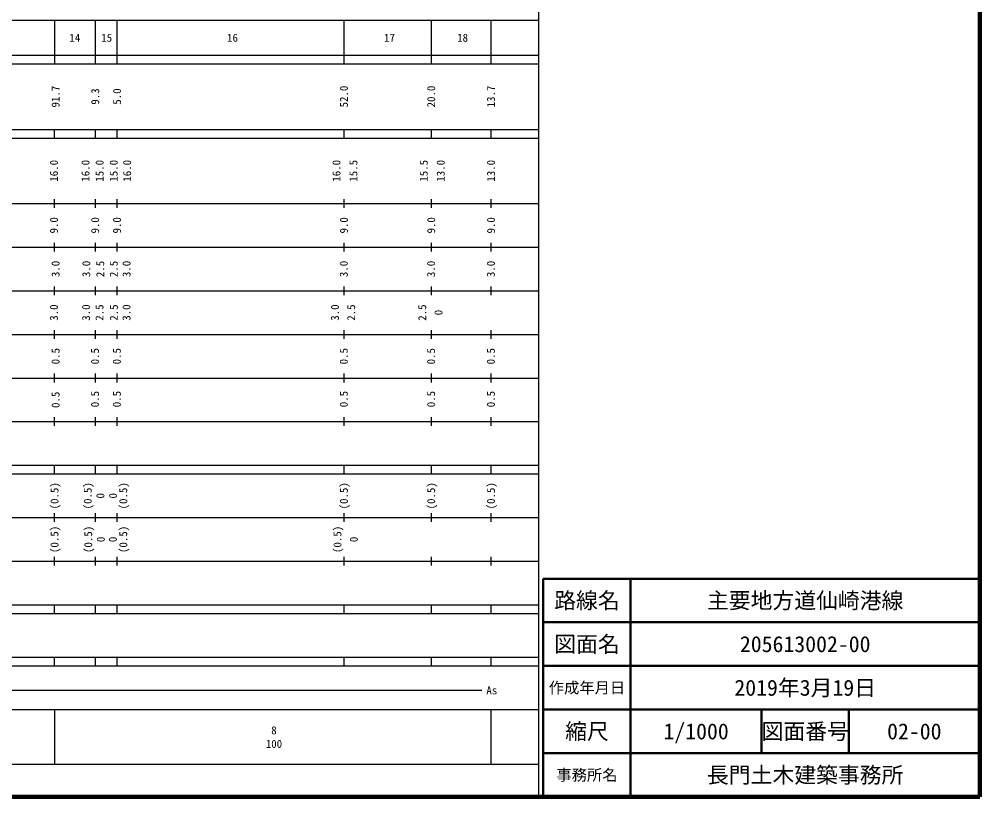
# Model space of a CAD drawing. Units: millimetres on the paper, enlarged 1000 times. Extents: x 40000 to 680000, y 20000 to 380000.
# Drawn here: x 459922 to 680000, y 20000 to 198249 of the extents above; entities that cross this region are included whole.
import ezdxf
from ezdxf.enums import TextEntityAlignment as Align

# ---------------------------------------------------------------- set-up
doc = ezdxf.new("R2010")
doc.units = ezdxf.units.MM
doc.header["$LTSCALE"] = 1000
for name, color, linetype, lineweight in [('M-TTL', 2, 'Continuous', 140), ('M-TTL-BAND', 7, 'Continuous', 25), ('M-TTL-FRAM', 2, 'Continuous', 50), ('M-TTL-LINE', 7, 'Continuous', 50), ('M-TTL-TXT', 7, 'Continuous', 13)]:
    doc.layers.add(name, color=color, linetype=linetype, lineweight=lineweight)
doc.styles.add('ＭＳ ゴシック', font='')
doc.styles.get('ＭＳ ゴシック').set_extended_font_data('MS Gothic')

msp = doc.modelspace()

# ---------------------------------------------------------------- linework, layer by layer
at = {"layer": 'M-TTL'}
for p, q in [((680000, 20000), (680000, 380000)), ((40000, 20000), (680000, 20000))]:
    msp.add_line(p, q, dxfattribs=at)
at = {"layer": 'M-TTL-BAND'}
for p, q in [((579000, 20000), (579000, 370000)), ((68000, 198000), (579000, 198000)), ((468000, 198000), (468000, 188000)), ((477300, 198000), (477300, 188000)), ((482300, 198000), (482300, 188000)), ((534300, 198000), (534300, 188000)), ((554300, 198000), (554300, 188000)), ((568000, 198000), (568000, 188000)), ((40000, 190000), (579000, 190000)), ((40000, 188000), (579000, 188000)), ((40000, 173000), (579000, 173000)), ((468000, 171000), (468000, 173000)), ((477300, 173000), (477300, 171000)), ((482300, 173000), (482300, 171000)), ((534300, 173000), (534300, 171000)), ((554300, 173000), (554300, 171000)), ((568000, 173000), (568000, 171000)), ((40000, 171000), (579000, 171000)), ((468000, 155000), (468000, 157000)), ((477300, 157000), (477300, 155000)), ((482300, 157000), (482300, 155000)), ((534300, 157000), (534300, 155000)), ((554300, 157000), (554300, 155000)), ((568000, 157000), (568000, 155000)), ((40000, 156000), (579000, 156000)), ((46000, 146000), (579000, 146000)), ((468000, 145000), (468000, 147000)), ((477300, 147000), (477300, 145000)), ((482300, 147000), (482300, 145000)), ((534300, 147000), (534300, 145000)), ((554300, 147000), (554300, 145000)), ((568000, 147000), (568000, 145000)), ((468000, 135000), (468000, 137000)), ((477300, 137000), (477300, 135000)), ((482300, 137000), (482300, 135000)), ((534300, 137000), (534300, 135000)), ((554300, 137000), (554300, 135000)), ((568000, 137000), (568000, 135000)), ((52000, 136000), (579000, 136000)), ((46000, 126000), (579000, 126000)), ((468000, 125000), (468000, 127000)), ((477300, 127000), (477300, 125000)), ((482300, 127000), (482300, 125000)), ((534300, 127000), (534300, 125000)), ((554300, 127000), (554300, 125000)), ((568000, 127000), (568000, 125000)), ((468000, 115000), (468000, 117000)), ((477300, 117000), (477300, 115000)), ((482300, 117000), (482300, 115000)), ((534300, 117000), (534300, 115000)), ((554300, 117000), (554300, 115000)), ((568000, 117000), (568000, 115000)), ((52000, 116000), (579000, 116000)), ((46000, 106000), (579000, 106000)), ((468000, 105000), (468000, 107000)), ((477300, 107000), (477300, 105000)), ((482300, 107000), (482300, 105000)), ((534300, 107000), (534300, 105000)), ((554300, 107000), (554300, 105000)), ((568000, 107000), (568000, 105000)), ((40000, 96000), (579000, 96000)), ((468000, 94000), (468000, 96000)), ((477300, 96000), (477300, 94000)), ((482300, 96000), (482300, 94000)), ((534300, 96000), (534300, 94000)), ((554300, 96000), (554300, 94000)), ((568000, 96000), (568000, 94000)), ((40000, 94000), (579000, 94000)), ((49000, 84000), (579000, 84000)), ((468000, 83000), (468000, 85000)), ((477300, 85000), (477300, 83000)), ((482300, 85000), (482300, 83000)), ((534300, 85000), (534300, 83000)), ((554300, 85000), (554300, 83000)), ((568000, 85000), (568000, 83000)), ((468000, 73000), (468000, 75000)), ((477300, 75000), (477300, 73000)), ((482300, 75000), (482300, 73000)), ((534300, 75000), (534300, 73000)), ((554300, 75000), (554300, 73000)), ((568000, 75000), (568000, 73000)), ((40000, 74000), (579000, 74000)), ((40000, 64000), (579000, 64000)), ((468000, 62000), (468000, 64000)), ((477300, 64000), (477300, 62000)), ((482300, 64000), (482300, 62000)), ((534300, 64000), (534300, 62000)), ((554300, 64000), (554300, 62000)), ((568000, 64000), (568000, 62000)), ((40000, 62000), (579000, 62000)), ((40000, 52000), (579000, 52000)), ((468000, 50000), (468000, 52000)), ((477300, 52000), (477300, 50000)), ((482300, 52000), (482300, 50000)), ((534300, 52000), (534300, 50000)), ((554300, 52000), (554300, 50000)), ((568000, 52000), (568000, 50000)), ((40000, 50000), (579000, 50000)), ((70805, 44406), (565903, 44406)), ((40000, 40000), (579000, 40000)), ((468000, 40000), (468000, 27500)), ((568000, 40000), (568000, 27500)), ((68000, 27500), (579000, 27500))]:
    msp.add_line(p, q, dxfattribs=at)
at = {"layer": 'M-TTL-FRAM'}
for p, q in [((680000, 70000), (580000, 70000)), ((580000, 70000), (580000, 20000))]:
    msp.add_line(p, q, dxfattribs=at)
at = {"layer": 'M-TTL-LINE'}
for p, q in [((600000, 70000), (600000, 20000)), ((680000, 60000), (580000, 60000)), ((680000, 50000), (580000, 50000)), ((680000, 40000), (580000, 40000)), ((630000, 40000), (630000, 30000)), ((650000, 40000), (650000, 30000)), ((680000, 30000), (580000, 30000))]:
    msp.add_line(p, q, dxfattribs=at)

# ---------------------------------------------------------------- texts
at = {"layer": 'M-TTL-BAND', "style": 'ＭＳ ゴシック'}
for s, p in [('14', (472675, 194000)), ('15', (479973, 194000)), ('16', (508796, 194000)), ('17', (544764, 194000)), ('18', (561504, 194000)), ('As', (568201, 44406)), ('8', (518288, 35238)), ('100', (518288, 32131))]:
    msp.add_text(s, height=1833, dxfattribs=at).set_placement(p, align=Align.MIDDLE_CENTER)
for s, p in [('91.7', (468247, 180500)), ('52.0', (534302, 180522)), ('20.0', (554302, 180522)), ('13.7', (568002, 180522)), ('9.3', (477332, 180522)), ('5.0', (482332, 180522)), ('16.0', (467871, 163500)), ('16.0', (475104, 163500)), ('15.0', (478331, 163500)), ('15.0', (481566, 163500)), ('16.0', (484639, 163500)), ('16.0', (532599, 163500)), ('15.5', (536481, 163500)), ('15.5', (552599, 163500)), ('13.0', (556481, 163500)), ('13.0', (568004, 163500)), ('9.0', (467871, 151000)), ('9.0', (477311, 151000)), ('9.0', (482311, 151000)), ('9.0', (534311, 151000)), ('9.0', (554311, 151000)), ('9.0', (568011, 151000)), ('3.0', (468246, 141000)), ('3.0', (475284, 141000)), ('2.5', (478480, 141000)), ('2.5', (481570, 141000)), ('3.0', (484506, 141000)), ('3.0', (534271, 141000)), ('3.0', (554271, 141000)), ('3.0', (567971, 141000)), ('3.0', (467871, 131000)), ('3.0', (475230, 131000)), ('2.5', (478312, 131000)), ('2.5', (481594, 131000)), ('3.0', (484494, 131000)), ('3.0', (532256, 131000)), ('2.5', (535975, 131000)), ('2.5', (552256, 131000)), ('0', (555975, 131000)), ('0.5', (468246, 121000)), ('0.5', (477271, 121000)), ('0.5', (482271, 121000)), ('0.5', (534271, 121000)), ('0.5', (554271, 121000)), ('0.5', (567971, 121000)), ('0.5', (468246, 111000)), ('0.5', (477278, 111169)), ('0.5', (482278, 111169)), ('0.5', (534278, 111169)), ('0.5', (554278, 111169)), ('0.5', (567978, 111169)), ('(0.5)', (468000, 89000)), ('(0.5)', (475615, 89000)), ('(0.5)', (483755, 89000)), ('(0.5)', (534300, 89000)), ('(0.5)', (554300, 89000)), ('(0.5)', (568000, 89000)), ('0', (478499, 89000)), ('0', (481410, 89000)), ('(0.5)', (468000, 79000)), ('(0.5)', (475732, 79000)), ('(0.5)', (483759, 79000)), ('(0.5)', (532823, 79000)), ('0', (478607, 79000)), ('0', (481374, 79000)), ('0', (536582, 79000))]:
    msp.add_text(s, height=1833, rotation=90, dxfattribs=at).set_placement(p, align=Align.MIDDLE_CENTER)
at = {"layer": 'M-TTL-TXT', "style": 'ＭＳ ゴシック'}
for s, height, p in [('路線名', 3666, (590000, 65000)), ('主要地方道仙崎港線', 3666, (640000, 65000)), ('図面名', 3666, (590000, 55000)), ('205613002-00', 3666, (640000, 55000)), ('作成年月日', 2566, (590000, 45000)), ('2019年3月19日', 3666, (640000, 45000)), ('縮尺', 3666, (590000, 35000)), ('1/1000', 3666, (615000, 35000)), ('図面番号', 3666, (640000, 35000)), ('02-00', 3666, (665000, 35000)), ('事務所名', 2566, (590000, 25000)), ('長門土木建築事務所', 3666, (640000, 25000))]:
    msp.add_text(s, height=height, dxfattribs=at).set_placement(p, align=Align.MIDDLE_CENTER)

doc.saveas('drawing.dxf')
